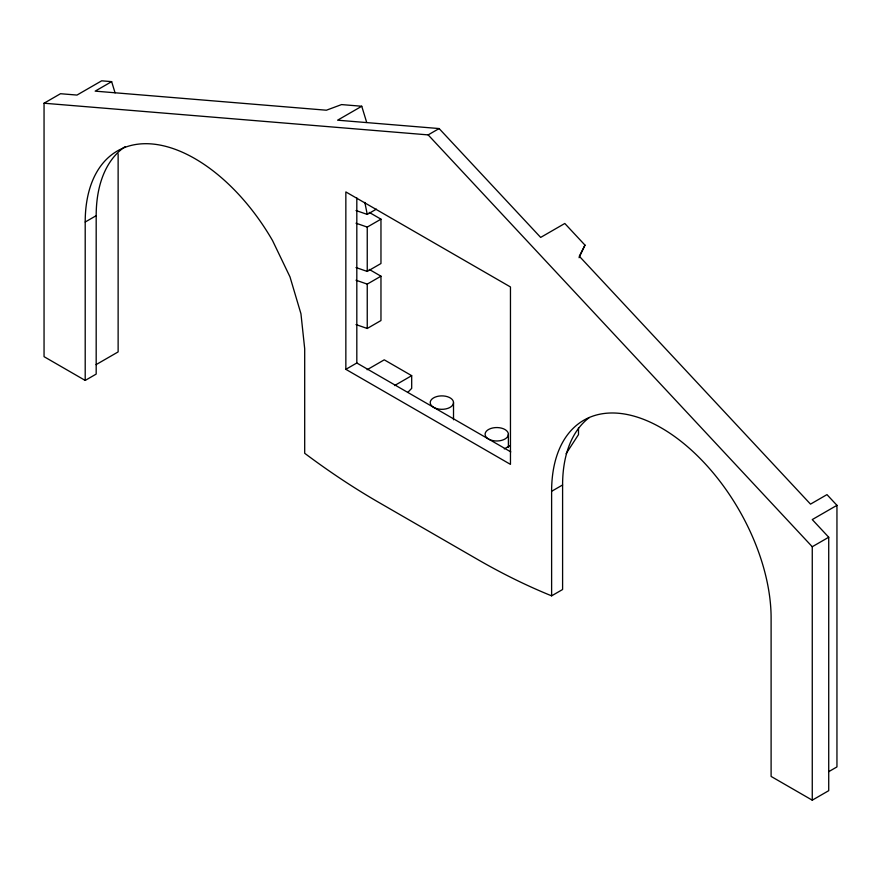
<?xml version="1.0" encoding="UTF-8"?>
<svg xmlns="http://www.w3.org/2000/svg" width="881" height="881" viewBox="0 0 881 881"><rect width="100%" height="100%" fill="white"/><g stroke="black" fill="none" stroke-linecap="round" stroke-linejoin="round"><path stroke-width="1.32" d="M579.048 257.715L584.984 245.127L564.798 223.477L540.659 237.418L439.123 128.56L337.599 120.19L361.75 106.249L366.705 122.47M584.984 245.127L579.302 256.228L810.509 504.13L826.973 494.626L836.95 505.331L836.95 766.922L828.724 771.668M566.065 453.737L578.498 434.597L578.498 427.869M407.903 392.276L411.691 388.345L411.691 375.669L384.259 359.833L367.113 369.734M125.036 146.709A155.199 89.609 60 0 0 96.183 215.68L96.183 374.084L85.204 380.427L44.05 356.662L44.05 103.22L60.514 93.716L76.977 95.071L101.667 80.821L111.645 81.636L115.081 92.868M111.645 81.636L95.181 91.139L326.388 110.213L341.553 104.586L361.75 106.249M85.204 380.427L85.204 222.023L96.183 215.68M44.05 103.22L428.155 134.892L439.123 128.56M96.073 364.646L118.131 351.915L118.131 153.768M356.023 210.526L367.245 214.413L376.396 209.138M356.023 223.201L367.245 227.089L380.966 219.171L380.966 263.518L367.245 271.436L356.023 267.549M356.023 280.224L367.245 284.111L380.966 276.194L380.966 320.541L367.245 328.47L356.023 324.582M345.848 369.337L510.462 464.375L510.462 286.964L345.848 191.926L345.848 369.337L356.816 362.994L510.782 451.887M394.545 385.57L411.691 375.669M504.284 448.925L510 445.632M85.204 222.023A155.199 89.609 60 0 1 152.953 144.055A155.199 89.609 60 0 1 272.548 240.579L289.992 276.887L300.95 313.779L304.694 348.744L304.694 453.286A711.011 410.502 60 0 0 378.764 502.39L477.535 559.413A711.011 410.502 60 0 0 551.616 595.842L551.616 491.301L562.596 484.968A155.199 89.609 60 0 1 589.323 417.517M551.616 595.842L562.596 589.51L562.596 484.968M836.95 505.331L812.26 519.581L828.724 537.234L828.724 790.675L812.26 800.179L771.106 776.425L771.106 618.022A155.199 89.609 60 0 0 661.356 427.935A155.199 89.609 60 0 0 551.616 491.301M812.26 800.179L812.26 546.738L828.724 537.234M369.205 212.376L380.966 219.171M369.205 269.399L380.966 276.194M428.155 134.892L812.26 546.738M364.844 202.399L367.245 214.413M508.381 434.278A11.64 6.718 0 0 1 490.926 440.093A11.64 6.718 0 0 1 490.926 428.452A11.64 6.718 0 0 1 508.381 434.278L508.381 447.482M453.517 402.595L453.517 419.752M367.245 227.089L367.245 271.436M367.245 284.111L367.245 328.47M356.816 197.961L356.816 362.994M433.639 407.352A11.64 6.718 0 0 0 453.12 404.335A11.64 6.718 0 0 0 438.859 396.109A11.64 6.718 0 0 0 433.639 407.352"/></g></svg>
